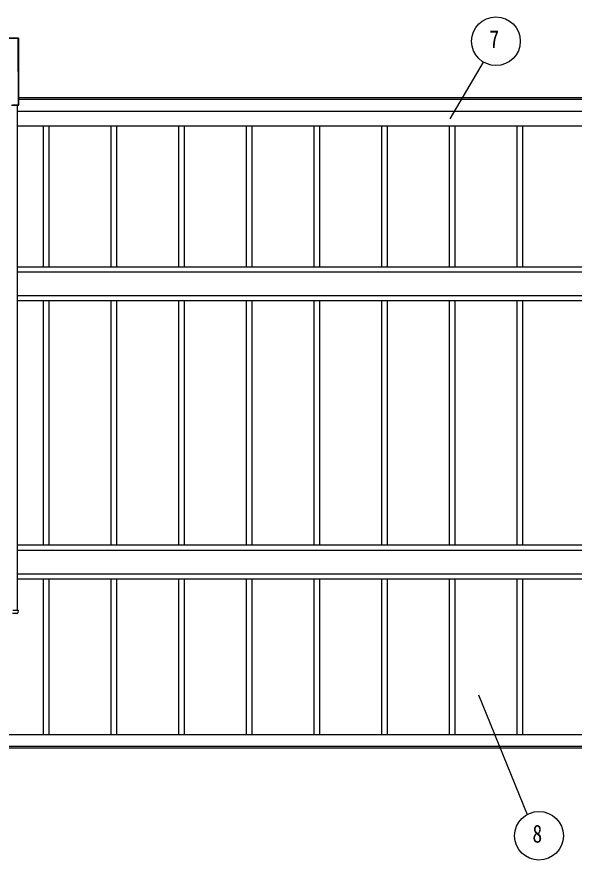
# Model space of a CAD drawing. Units: millimetres, scale not verified. Extents: x -10512 to 10512, y -7425 to 7425.
# Drawn here: x -2900 to -1253, y -330 to 2163 of the extents above; entities that cross this region are included whole.
import ezdxf
from ezdxf.enums import TextEntityAlignment as Align

# ---------------------------------------------------------------- set-up
doc = ezdxf.new("R2010")
doc.units = ezdxf.units.MM
doc.header["$LTSCALE"] = 30
doc.layers.add('0-5_YKK_A1', color=4, linetype='Continuous')
doc.layers.add('0-6_YKK_D', color=6, linetype='Continuous')
doc.styles.add('ＭＳ ゴシック', font='')
doc.styles.get('ＭＳ ゴシック').set_extended_font_data('MS Gothic')

msp = doc.modelspace()

# ---------------------------------------------------------------- linework, layer by layer
at = {"layer": '0-5_YKK_A1'}
for p, q in [((-2895.75, 2100.44), (-2993.25, 2100.44)), ((-2895.75, 2100.44), (-2993.25, 2100.44)), ((-2992.78, 2099.96), (-2896.22, 2099.96)), ((-2896.22, 2099.44), (-2992.78, 2099.44)), ((-2896.22, 2099.96), (-2895.75, 2100.44)), ((-2896.22, 2099.96), (-2896.22, 2099.44)), ((-2895.6, 1903.25), (-2896.22, 2099.44)), ((-2895.75, 2100.44), (-2895.75, 2100.44)), ((-2895.25, 2099.94), (-2895.72, 2099.46)), ((-2895.72, 2099.46), (-2895.1, 1903.28)), ((-2894.61, 1902.8), (-2895.25, 2099.94)), ((-2894.61, 1902.8), (-2895.25, 2099.94)), ((-2895.25, 2099.94), (-2895.25, 2099.94)), ((-2894.68, 1924.62), (-120.32, 1924.62)), ((-2894.67, 1919.62), (-120.33, 1919.62)), ((-2915.75, 1902.3), (-2895.11, 1902.3)), ((-2915.75, 1902.3), (-2895.11, 1902.3)), ((-2895.6, 1902.78), (-2912.91, 1902.78)), ((-2911.98, 1903.25), (-2895.6, 1903.25)), ((-2899.5, 1902.3), (-2899.5, 409.19)), ((-2899.5, 1899.62), (-2898.5, 1899.62)), ((-2898.5, 1884.62), (-2898.5, 1902.3)), ((-2898.5, 1884.62), (-2898.5, 1902.3)), ((-2895.6, 1902.78), (-2895.6, 1903.25)), ((-2895.11, 1902.3), (-2895.6, 1902.78)), ((-2895.11, 1902.3), (-2895.11, 1902.3)), ((-2895.1, 1903.28), (-2894.61, 1902.8)), ((-2894.67, 1919.6), (-120.33, 1919.6)), ((-2894.61, 1902.8), (-2894.61, 1902.8)), ((-2898.5, 1884.62), (-116.5, 1884.62)), ((-2899.5, 1841.62), (-2806.4, 1841.62)), ((-2821.5, 1424.62), (-2821.5, 1841.62)), ((-2821.5, 1841.62), (-2606.4, 1841.62)), ((-2804.5, 1424.62), (-2804.5, 1841.62)), ((-2621.5, 1424.62), (-2621.5, 1841.62)), ((-2621.5, 1841.62), (-2406.4, 1841.62)), ((-2604.5, 1424.62), (-2604.5, 1841.62)), ((-2421.5, 1424.62), (-2421.5, 1841.62)), ((-2421.5, 1841.62), (-2206.4, 1841.62)), ((-2404.5, 1424.62), (-2404.5, 1841.62)), ((-2221.5, 1424.62), (-2221.5, 1841.62)), ((-2221.5, 1841.62), (-2006.4, 1841.62)), ((-2204.5, 1424.62), (-2204.5, 1841.62)), ((-2021.5, 1424.62), (-2021.5, 1841.62)), ((-2021.5, 1841.62), (-1806.4, 1841.62)), ((-2004.5, 1424.62), (-2004.5, 1841.62)), ((-1821.5, 1424.62), (-1821.5, 1841.62)), ((-1821.5, 1841.62), (-1606.4, 1841.62)), ((-1804.5, 1424.62), (-1804.5, 1841.62)), ((-1621.5, 1424.62), (-1621.5, 1841.62)), ((-1621.5, 1841.62), (-1406.4, 1841.62)), ((-1604.5, 1424.62), (-1604.5, 1841.62)), ((-1421.5, 1424.62), (-1421.5, 1841.62)), ((-1421.5, 1841.62), (-1206.4, 1841.62)), ((-1404.5, 1424.62), (-1404.5, 1841.62)), ((-2899.5, 1424.62), (-115.5, 1424.62)), ((-2899.5, 1409.62), (-115.5, 1409.62)), ((-2899.5, 1339.62), (-115.5, 1339.62)), ((-2899.5, 1324.62), (-115.5, 1324.62)), ((-2821.5, 602.21), (-2821.5, 1324.62)), ((-2804.5, 602.21), (-2804.5, 1324.62)), ((-2621.5, 602.21), (-2621.5, 1324.62)), ((-2604.5, 602.21), (-2604.5, 1324.62)), ((-2421.5, 602.21), (-2421.5, 1324.62)), ((-2404.5, 602.21), (-2404.5, 1324.62)), ((-2221.5, 602.21), (-2221.5, 1324.62)), ((-2204.5, 602.21), (-2204.5, 1324.62)), ((-2021.5, 602.21), (-2021.5, 1324.62)), ((-2004.5, 602.21), (-2004.5, 1324.62)), ((-1821.5, 602.21), (-1821.5, 1324.62)), ((-1804.5, 602.21), (-1804.5, 1324.62)), ((-1621.5, 602.21), (-1621.5, 1324.62)), ((-1604.5, 602.21), (-1604.5, 1324.62)), ((-1421.5, 602.21), (-1421.5, 1324.62)), ((-1404.5, 602.21), (-1404.5, 1324.62)), ((-2899.5, 602.21), (-115.5, 602.21)), ((-2899.5, 587.21), (-115.5, 587.21)), ((-2899.5, 517.21), (-115.5, 517.21)), ((-2899.5, 502.21), (-115.5, 502.21)), ((-2821.5, 42.21), (-2821.5, 502.21)), ((-2804.5, 42.21), (-2804.5, 502.21)), ((-2621.5, 42.21), (-2621.5, 502.21)), ((-2604.5, 42.21), (-2604.5, 502.21)), ((-2421.5, 42.21), (-2421.5, 502.21)), ((-2404.5, 42.21), (-2404.5, 502.21)), ((-2221.5, 42.21), (-2221.5, 502.21)), ((-2204.5, 42.21), (-2204.5, 502.21)), ((-2021.5, 42.21), (-2021.5, 502.21)), ((-2004.5, 42.21), (-2004.5, 502.21)), ((-1821.5, 42.21), (-1821.5, 502.21)), ((-1804.5, 42.21), (-1804.5, 502.21)), ((-1621.5, 42.21), (-1621.5, 502.21)), ((-1604.5, 42.21), (-1604.5, 502.21)), ((-1421.5, 42.21), (-1421.5, 502.21)), ((-1404.5, 42.21), (-1404.5, 502.21)), ((-2899.09, 399.69), (-2912.67, 399.69)), ((-2912.14, 409.19), (-2897.13, 409.19)), ((-2897.13, 409.19), (-2896.63, 409.19)), ((-2896.63, 409.19), (-2897.1, 401.57)), ((-4007, 42.21), (967.5, 42.21)), ((-4006, 7.21), (991, 7.21)), ((-4006, 2.21), (991, 2.21))]:
    msp.add_line(p, q, dxfattribs=at)
for centre, radius, start, end in [((-2896.23, 2099.46), 0.501, 0.24971, 89.75029), ((-2896.12, 2102.19), 2.76, 267.8048, 278.19817), ((-2895.75, 2099.94), 0.5, 0.18366, 90), ((-2895.75, 2099.94), 0.501, 0.24971, 89.75029), ((-2895.49, 1906.01), 2.76, 267.8048, 278.19817), ((-2895.6, 1903.28), 0.501, 270.24971, 359.75029), ((-2895.12, 1902.8), 0.501, 270.24971, 359.75029), ((-2895.11, 1902.8), 0.5, 270, 0.18366), ((-2899.09, 401.69), 2, 270, 356.5)]:
    msp.add_arc(centre, radius, start, end, dxfattribs=at)
at = {"layer": '0-6_YKK_D'}
for p, q in [((-1619.7, 1861.68), (-1521, 2029.31)), ((-1536.26, 159.06), (-1392.38, -194.79))]:
    msp.add_line(p, q, dxfattribs=at)
for centre in [(-1484.47, 2091.35), (-1357.27, -257.65)]:
    msp.add_circle(centre, 72, dxfattribs=at)

# ---------------------------------------------------------------- texts
at = {"layer": '0-6_YKK_D', "style": 'ＭＳ ゴシック', "width": 0.8}
for s, p in [('7', (-1503.67, 2055.35)), ('8', (-1376.47, -293.65))]:
    msp.add_text(s, height=52.79, dxfattribs=at).set_placement(p, align=Align.BOTTOM_LEFT)

doc.saveas('drawing.dxf')
